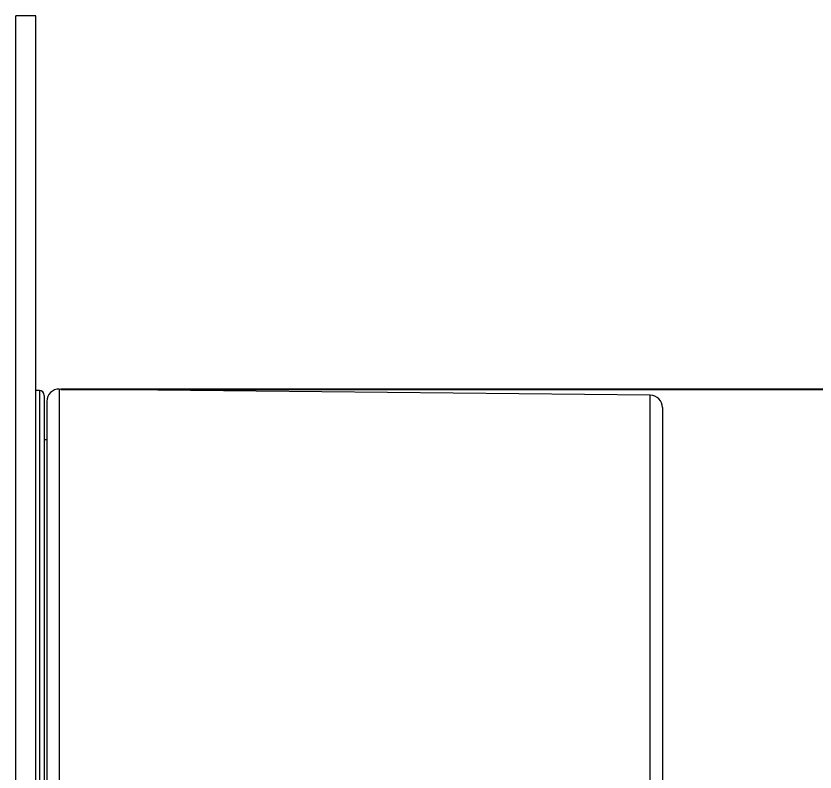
# Model space of a CAD drawing. Header units: millimetres. Extents: x 15137 to 17513, y -10160 to -6800.
# Drawn here: x 16289.79 to 16322.24, y -7758.89 to -7728.19 of the extents above; entities that cross this region are included whole.
import ezdxf

# ---------------------------------------------------------------- set-up
doc = ezdxf.new("R2010")
doc.units = ezdxf.units.MM
doc.styles.add('ARIAL', font='arial.ttf')
doc.dimstyles.get("Standard").update_dxf_attribs({"dimtxt": 15, "dimasz": 15, "dimexe": 0.18, "dimexo": 0.0625, "dimgap": 4, "dimtad": 0, "dimdec": 1, "dimdsep": 46, "dimtxsty": 'ARIAL', "dimcen": 0, "dimclrd": 5, "dimclre": 5, "dimclrt": 5, "dimadec": 0, "dimazin": 0, "dimtfac": 1, "dimtdec": 1, "dimtofl": 0, "dimtmove": 0, "dimatfit": 3, "dimfxl": 1, "dimtolj": 1, "dimtzin": 0, "dimarcsym": 0})

# ---------------------------------------------------------------- blocks, each defined once
blk = doc.blocks.new('*D83')
at = {"color": 5, "lineweight": -2, "transparency": 16777216}
for p, q in [((16291.613, -7743.337), (16345.028, -7743.337)), ((16344.848, -7758.337), (16344.848, -7773.15)), ((16291.613, -7788.15), (16345.028, -7788.15)), ((16344.848, -7788.15), (16344.848, -7803.15))]:
    blk.add_line(p, q, dxfattribs=at)
at = {"color": 5, "transparency": 16777216}
for points in [[(16342.348, -7758.337), (16347.348, -7758.337), (16344.848, -7743.337)], [(16342.348, -7773.15), (16347.348, -7773.15), (16344.848, -7788.15)]]:
    blk.add_solid(points, dxfattribs=at)
at = {"layer": 'Defpoints', "color": 0, "transparency": 16777216}
for p in [(16291.551, -7743.337), (16291.551, -7788.15), (16344.848, -7788.15)]:
    blk.add_point(p, dxfattribs=at)
at = {"color": 5, "transparency": 16777216, "insert": (16344.848, -7826.949), "char_height": 15, "attachment_point": 5, "rotation": 90, "style": 'ARIAL'}
blk.add_mtext('\\A1;44.8', dxfattribs=at)

msp = doc.modelspace()

# ---------------------------------------------------------------- linework, layer by layer
at = {"linetype": 'Continuous', "lineweight": 13}
for p, q in [((16290.594, -7728.19), (16289.794, -7728.19)), ((16289.794, -7813.89), (16289.794, -7728.19)), ((16290.744, -7743.395), (16290.744, -7765.655)), ((16291.551, -7743.337), (16291.551, -7765.743))]:
    msp.add_line(p, q, dxfattribs=at)
at = {"linetype": 'Continuous', "lineweight": 18}
for p, q in [((16290.594, -7813.89), (16290.594, -7728.19)), ((16290.744, -7743.395), (16290.594, -7743.395)), ((16315.553, -7743.588), (16291.551, -7743.337)), ((16290.944, -7743.595), (16290.944, -7765.657)), ((16291.046, -7743.837), (16291.046, -7765.743)), ((16316.046, -7744.088), (16316.046, -7762.842)), ((16291.046, -7745.395), (16290.944, -7745.395))]:
    msp.add_line(p, q, dxfattribs=at)
for centre, radius, start, end in [((16290.744, -7743.595), 0.2, 0, 90), ((16291.546, -7743.837), 0.5, 89.4, 180), ((16315.546, -7744.088), 0.5, 0, 89.4)]:
    msp.add_arc(centre, radius, start, end, dxfattribs=at)
at = {"linetype": 'Continuous', "lineweight": 13}
msp.add_rational_spline([(16315.551, -7762.775), (16315.551, -7743.591), (16315.551, -7743.588)], [1, 0.743582212194, 0.975034980044], degree=2, dxfattribs=at)

# ---------------------------------------------------------------- dimensions: what is measured, and where the dimension line sits
dim = msp.add_linear_dim(base=(16344.848, -7788.15), p1=(16291.551, -7743.337), p2=(16291.551, -7788.15), angle=90, dimstyle='Standard', override={"dimtfillclr": 7})
dim.commit()
dim.dimension.update_dxf_attribs({"geometry": '*D83', "text_midpoint": (16344.848, -7826.949)})

doc.saveas('drawing.dxf')
